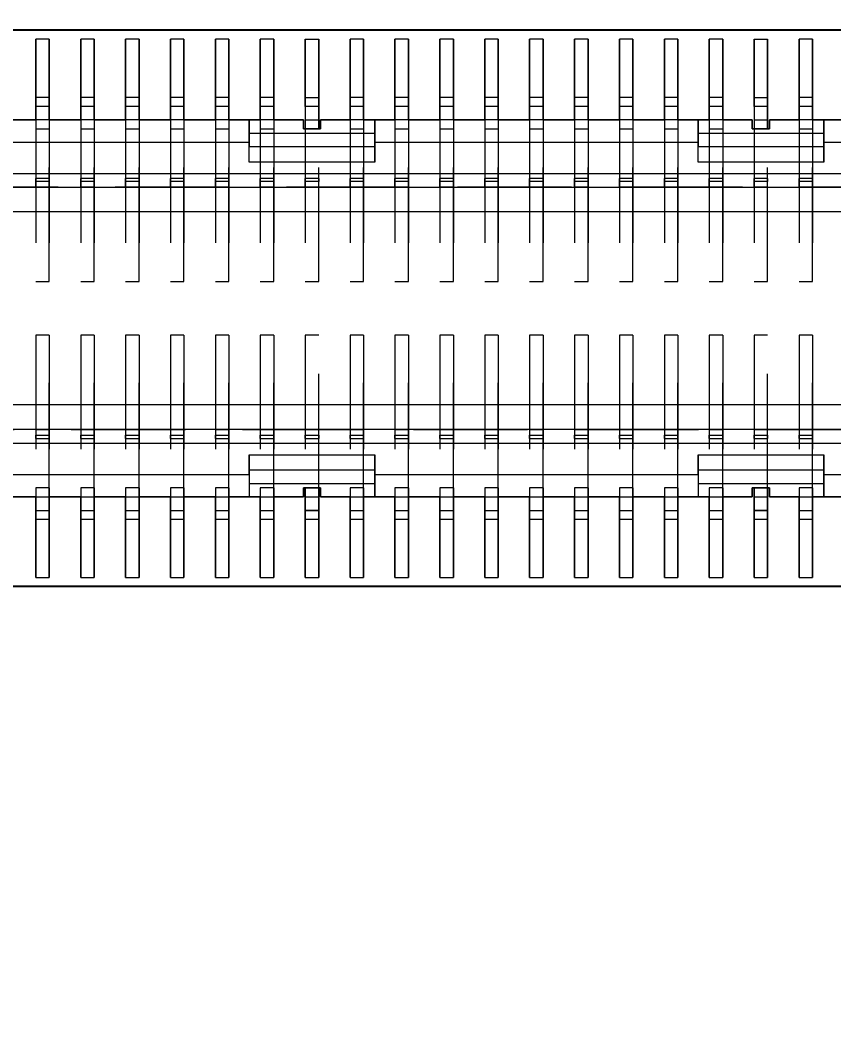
# Model space of a CAD drawing. Header units: millimetres. Extents: x 0 to 403, y 0 to 280.
# Drawn here: x 314.36 to 323.43, y 84.41 to 95.64 of the extents above; entities that cross this region are included whole.
import ezdxf

# ---------------------------------------------------------------- set-up
doc = ezdxf.new("R2010")
doc.units = ezdxf.units.MM
doc.linetypes.add('HIDDEN', pattern=[1.905, 1.27, -0.635])
doc.layers.add('DIM', color=1, linetype='Continuous')
doc.styles.add('SLDTEXTSTYLE0', font='romans__.ttf', dxfattribs={"width": 0.94})
doc.dimstyles.new('SLDDIMSTYLE7', dxfattribs={"dimtxt": 3, "dimasz": 2, "dimexe": 0, "dimexo": 0.0625, "dimgap": 0.75, "dimtad": 1, "dimrnd": 1e-09, "dimzin": 12, "dimdsep": 46, "dimtxsty": 'SLDTEXTSTYLE0', "dimsah": 1, "dimcen": 0.09, "dimadec": 0, "dimazin": 3, "dimtol": 1, "dimtp": 0.15, "dimtm": 0.15, "dimtfac": 1, "dimtofl": 0, "dimtmove": 0, "dimatfit": 3, "dimfxl": 1, "dimfrac": 2, "dimtolj": 1, "dimarcsym": 0})

# ---------------------------------------------------------------- blocks, each defined once
blk = doc.blocks.new('_D_56')
at = {"layer": 'DIM', "transparency": 16777216}
for p, q in [((303.963, 93.529), (303.963, 66.235)), ((365.763, 93.529), (365.763, 66.235)), ((365.763, 67.235), (303.963, 67.235))]:
    blk.add_line(p, q, dxfattribs=at)
for points in [[(303.963, 67.235), (305.963, 66.985), (305.963, 67.485)], [(365.763, 67.235), (363.763, 67.485), (363.763, 66.985)]]:
    blk.add_solid(points, dxfattribs=at)
at = {"layer": 'DIM', "transparency": 16777216, "char_height": 3, "attachment_point": 1, "style": 'SLDTEXTSTYLE0'}
for s, insert in [('61.80', (319.878, 71.256)), (' ±0.15', (332.924, 71.256))]:
    blk.add_mtext(s, dxfattribs=dict(at, insert=insert))
blk = doc.blocks.new('_D_57')
at = {"layer": 'DIM', "transparency": 16777216}
for p, q in [((301.934, 95.529), (301.934, 127.334)), ((362.731, 95.529), (300.934, 95.529)), ((301.934, 95.529), (301.934, 89.329)), ((362.963, 89.329), (300.934, 89.329))]:
    blk.add_line(p, q, dxfattribs=at)
for points in [[(301.934, 95.529), (301.684, 93.529), (302.184, 93.529)], [(301.934, 89.329), (302.184, 91.329), (301.684, 91.329)]]:
    blk.add_solid(points, dxfattribs=at)
at = {"layer": 'DIM', "transparency": 16777216, "char_height": 3, "attachment_point": 1, "rotation": 90, "style": 'SLDTEXTSTYLE0'}
for s, insert in [(' ±0.15', (297.913, 110.409)), ('6.20', (297.913, 100.255))]:
    blk.add_mtext(s, dxfattribs=dict(at, insert=insert))

msp = doc.modelspace()

# ---------------------------------------------------------------- linework, layer by layer
at = {"color": 7, "linetype": 'Continuous', "lineweight": 0}
for p, q in [((314.688, 95.429), (314.538, 95.429)), ((314.538, 94.779), (314.538, 95.429)), ((314.688, 94.779), (314.688, 95.429)), ((315.188, 95.429), (315.038, 95.429)), ((315.038, 94.779), (315.038, 95.429)), ((315.188, 94.779), (315.188, 95.429)), ((315.688, 95.429), (315.538, 95.429)), ((315.538, 94.779), (315.538, 95.429)), ((315.688, 94.779), (315.688, 95.429)), ((316.188, 95.429), (316.038, 95.429)), ((316.038, 94.779), (316.038, 95.429)), ((316.188, 94.779), (316.188, 95.429)), ((316.688, 95.429), (316.538, 95.429)), ((316.538, 94.779), (316.538, 95.429)), ((316.688, 94.779), (316.688, 95.429)), ((317.188, 95.429), (317.038, 95.429)), ((317.038, 94.779), (317.038, 95.429)), ((317.188, 94.779), (317.188, 95.429)), ((317.538, 95.429), (317.688, 95.429)), ((317.538, 94.779), (317.538, 95.429)), ((317.688, 94.779), (317.688, 95.429)), ((318.188, 95.429), (318.038, 95.429)), ((318.038, 94.779), (318.038, 95.429)), ((318.188, 94.779), (318.188, 95.429)), ((318.688, 95.429), (318.538, 95.429)), ((318.538, 94.779), (318.538, 95.429)), ((318.688, 94.779), (318.688, 95.429)), ((319.188, 95.429), (319.038, 95.429)), ((319.038, 94.779), (319.038, 95.429)), ((319.188, 94.779), (319.188, 95.429)), ((319.688, 95.429), (319.538, 95.429)), ((319.538, 94.779), (319.538, 95.429)), ((319.688, 94.779), (319.688, 95.429)), ((320.188, 95.429), (320.038, 95.429)), ((320.038, 94.779), (320.038, 95.429)), ((320.188, 94.779), (320.188, 95.429)), ((320.688, 95.429), (320.538, 95.429)), ((320.538, 94.779), (320.538, 95.429)), ((320.688, 94.779), (320.688, 95.429)), ((321.188, 95.429), (321.038, 95.429)), ((321.038, 94.779), (321.038, 95.429)), ((321.188, 94.779), (321.188, 95.429)), ((321.688, 95.429), (321.538, 95.429)), ((321.538, 94.779), (321.538, 95.429)), ((321.688, 94.779), (321.688, 95.429)), ((322.188, 95.429), (322.038, 95.429)), ((322.038, 94.779), (322.038, 95.429)), ((322.188, 94.779), (322.188, 95.429)), ((322.538, 95.429), (322.688, 95.429)), ((322.538, 94.779), (322.538, 95.429)), ((322.688, 94.779), (322.688, 95.429)), ((323.188, 95.429), (323.038, 95.429)), ((323.038, 94.779), (323.038, 95.429)), ((323.188, 94.779), (323.188, 95.429)), ((314.688, 94.779), (314.538, 94.779)), ((314.538, 94.679), (314.538, 94.779)), ((314.688, 94.679), (314.688, 94.779)), ((315.188, 94.779), (315.038, 94.779)), ((315.038, 94.679), (315.038, 94.779)), ((315.188, 94.679), (315.188, 94.779)), ((315.688, 94.779), (315.538, 94.779)), ((315.538, 94.679), (315.538, 94.779)), ((315.688, 94.679), (315.688, 94.779)), ((316.188, 94.779), (316.038, 94.779)), ((316.038, 94.679), (316.038, 94.779)), ((316.188, 94.679), (316.188, 94.779)), ((316.688, 94.779), (316.538, 94.779)), ((316.538, 94.679), (316.538, 94.779)), ((316.688, 94.679), (316.688, 94.779)), ((317.188, 94.779), (317.038, 94.779)), ((317.038, 94.679), (317.038, 94.779)), ((317.188, 94.679), (317.188, 94.779)), ((317.538, 94.779), (317.688, 94.779)), ((317.538, 94.679), (317.538, 94.779)), ((317.688, 94.679), (317.688, 94.779)), ((318.188, 94.779), (318.038, 94.779)), ((318.038, 94.679), (318.038, 94.779)), ((318.188, 94.679), (318.188, 94.779)), ((318.688, 94.779), (318.538, 94.779)), ((318.538, 94.679), (318.538, 94.779)), ((318.688, 94.679), (318.688, 94.779)), ((319.188, 94.779), (319.038, 94.779)), ((319.038, 94.679), (319.038, 94.779)), ((319.188, 94.679), (319.188, 94.779)), ((319.688, 94.779), (319.538, 94.779)), ((319.538, 94.679), (319.538, 94.779)), ((319.688, 94.679), (319.688, 94.779)), ((320.188, 94.779), (320.038, 94.779)), ((320.038, 94.679), (320.038, 94.779)), ((320.188, 94.679), (320.188, 94.779)), ((320.688, 94.779), (320.538, 94.779)), ((320.538, 94.679), (320.538, 94.779)), ((320.688, 94.679), (320.688, 94.779)), ((321.188, 94.779), (321.038, 94.779)), ((321.038, 94.679), (321.038, 94.779)), ((321.188, 94.679), (321.188, 94.779)), ((321.688, 94.779), (321.538, 94.779)), ((321.538, 94.679), (321.538, 94.779)), ((321.688, 94.679), (321.688, 94.779)), ((322.188, 94.779), (322.038, 94.779)), ((322.038, 94.679), (322.038, 94.779)), ((322.188, 94.679), (322.188, 94.779)), ((322.538, 94.779), (322.688, 94.779)), ((322.538, 94.679), (322.538, 94.779)), ((322.688, 94.679), (322.688, 94.779)), ((323.188, 94.779), (323.038, 94.779)), ((323.038, 94.679), (323.038, 94.779)), ((323.188, 94.679), (323.188, 94.779)), ((314.688, 94.679), (314.538, 94.679)), ((314.538, 94.529), (314.538, 94.679)), ((314.688, 94.529), (314.688, 94.679)), ((315.188, 94.679), (315.038, 94.679)), ((315.038, 94.529), (315.038, 94.679)), ((315.188, 94.529), (315.188, 94.679)), ((315.688, 94.679), (315.538, 94.679)), ((315.538, 94.529), (315.538, 94.679)), ((315.688, 94.529), (315.688, 94.679)), ((316.188, 94.679), (316.038, 94.679)), ((316.038, 94.529), (316.038, 94.679)), ((316.188, 94.529), (316.188, 94.679)), ((316.688, 94.679), (316.538, 94.679)), ((316.538, 94.529), (316.538, 94.679)), ((316.688, 94.529), (316.688, 94.679)), ((317.188, 94.679), (317.038, 94.679)), ((317.038, 94.529), (317.038, 94.679)), ((317.188, 94.529), (317.188, 94.679)), ((317.688, 94.679), (317.538, 94.679)), ((317.538, 94.679), (317.538, 94.429)), ((317.688, 94.429), (317.688, 94.679)), ((318.188, 94.679), (318.038, 94.679)), ((318.038, 94.529), (318.038, 94.679)), ((318.188, 94.529), (318.188, 94.679)), ((318.688, 94.679), (318.538, 94.679)), ((318.538, 94.529), (318.538, 94.679)), ((318.688, 94.529), (318.688, 94.679)), ((319.188, 94.679), (319.038, 94.679)), ((319.038, 94.529), (319.038, 94.679)), ((319.188, 94.529), (319.188, 94.679)), ((319.688, 94.679), (319.538, 94.679)), ((319.538, 94.529), (319.538, 94.679)), ((319.688, 94.529), (319.688, 94.679)), ((320.188, 94.679), (320.038, 94.679)), ((320.038, 94.529), (320.038, 94.679)), ((320.188, 94.529), (320.188, 94.679)), ((320.688, 94.679), (320.538, 94.679)), ((320.538, 94.529), (320.538, 94.679)), ((320.688, 94.529), (320.688, 94.679)), ((321.188, 94.679), (321.038, 94.679)), ((321.038, 94.529), (321.038, 94.679)), ((321.188, 94.529), (321.188, 94.679)), ((321.688, 94.679), (321.538, 94.679)), ((321.538, 94.529), (321.538, 94.679)), ((321.688, 94.529), (321.688, 94.679)), ((322.188, 94.679), (322.038, 94.679)), ((322.038, 94.529), (322.038, 94.679)), ((322.188, 94.529), (322.188, 94.679)), ((322.688, 94.679), (322.538, 94.679)), ((322.538, 94.679), (322.538, 94.429)), ((322.688, 94.429), (322.688, 94.679)), ((323.188, 94.679), (323.038, 94.679)), ((323.038, 94.529), (323.038, 94.679)), ((323.188, 94.529), (323.188, 94.679)), ((316.913, 94.529), (313.313, 94.529)), ((316.913, 94.529), (316.913, 94.379)), ((317.518, 94.529), (316.913, 94.529)), ((317.518, 94.429), (317.518, 94.529)), ((318.313, 94.529), (317.708, 94.529)), ((317.708, 94.529), (317.708, 94.429)), ((318.313, 94.379), (318.313, 94.529)), ((321.913, 94.529), (318.313, 94.529)), ((321.913, 94.529), (321.913, 94.379)), ((322.518, 94.529), (321.913, 94.529)), ((322.518, 94.429), (322.518, 94.529)), ((323.313, 94.529), (322.708, 94.529)), ((322.708, 94.529), (322.708, 94.429)), ((323.313, 94.379), (323.313, 94.529)), ((326.913, 94.529), (323.313, 94.529)), ((317.708, 94.429), (317.518, 94.429)), ((322.708, 94.429), (322.518, 94.429)), ((318.313, 94.379), (316.913, 94.379)), ((316.913, 94.379), (316.913, 94.229)), ((318.313, 94.229), (318.313, 94.379)), ((323.313, 94.379), (321.913, 94.379)), ((321.913, 94.379), (321.913, 94.229)), ((323.313, 94.229), (323.313, 94.379)), ((316.913, 94.279), (313.313, 94.279)), ((318.313, 94.229), (316.913, 94.229)), ((316.913, 94.059), (316.913, 94.229)), ((321.913, 94.279), (318.313, 94.279)), ((318.313, 94.059), (318.313, 94.229)), ((323.313, 94.229), (321.913, 94.229)), ((321.913, 94.059), (321.913, 94.229)), ((326.913, 94.279), (323.313, 94.279)), ((323.313, 94.059), (323.313, 94.229)), ((318.313, 94.059), (316.913, 94.059)), ((323.313, 94.059), (321.913, 94.059)), ((362.413, 93.929), (307.313, 93.929)), ((314.688, 93.877), (314.538, 93.877)), ((314.538, 93.841), (314.538, 93.877)), ((314.688, 93.877), (314.688, 93.841)), ((315.188, 93.877), (315.038, 93.877)), ((315.038, 93.841), (315.038, 93.877)), ((315.188, 93.877), (315.188, 93.841)), ((315.688, 93.877), (315.538, 93.877)), ((315.538, 93.841), (315.538, 93.877)), ((315.688, 93.877), (315.688, 93.841)), ((316.188, 93.877), (316.038, 93.877)), ((316.038, 93.841), (316.038, 93.877)), ((316.188, 93.877), (316.188, 93.841)), ((316.688, 93.877), (316.538, 93.877)), ((316.538, 93.841), (316.538, 93.877)), ((316.688, 93.877), (316.688, 93.841)), ((317.188, 93.877), (317.038, 93.877)), ((317.038, 93.841), (317.038, 93.877)), ((317.188, 93.877), (317.188, 93.841)), ((317.688, 93.877), (317.538, 93.877)), ((317.538, 93.841), (317.538, 93.877)), ((317.688, 93.877), (317.688, 93.841)), ((318.188, 93.877), (318.038, 93.877)), ((318.038, 93.841), (318.038, 93.877)), ((318.188, 93.877), (318.188, 93.841)), ((318.688, 93.877), (318.538, 93.877)), ((318.538, 93.841), (318.538, 93.877)), ((318.688, 93.877), (318.688, 93.841)), ((319.188, 93.877), (319.038, 93.877)), ((319.038, 93.841), (319.038, 93.877)), ((319.188, 93.877), (319.188, 93.841)), ((319.688, 93.877), (319.538, 93.877)), ((319.538, 93.841), (319.538, 93.877)), ((319.688, 93.877), (319.688, 93.841)), ((320.188, 93.877), (320.038, 93.877)), ((320.038, 93.841), (320.038, 93.877)), ((320.188, 93.877), (320.188, 93.841)), ((320.688, 93.877), (320.538, 93.877)), ((320.538, 93.841), (320.538, 93.877)), ((320.688, 93.877), (320.688, 93.841)), ((321.188, 93.877), (321.038, 93.877)), ((321.038, 93.841), (321.038, 93.877)), ((321.188, 93.877), (321.188, 93.841)), ((321.688, 93.877), (321.538, 93.877)), ((321.538, 93.841), (321.538, 93.877)), ((321.688, 93.877), (321.688, 93.841)), ((322.188, 93.877), (322.038, 93.877)), ((322.038, 93.841), (322.038, 93.877)), ((322.188, 93.877), (322.188, 93.841)), ((322.688, 93.877), (322.538, 93.877)), ((322.538, 93.841), (322.538, 93.877)), ((322.688, 93.877), (322.688, 93.841)), ((323.188, 93.877), (323.038, 93.877)), ((323.038, 93.841), (323.038, 93.877)), ((323.188, 93.877), (323.188, 93.841)), ((307.213, 93.779), (362.513, 93.779)), ((314.538, 93.779), (314.538, 93.841)), ((314.688, 93.841), (314.538, 93.841)), ((314.688, 93.779), (314.688, 93.841)), ((315.038, 93.779), (315.038, 93.841)), ((315.188, 93.841), (315.038, 93.841)), ((315.188, 93.779), (315.188, 93.841)), ((315.538, 93.779), (315.538, 93.841)), ((315.688, 93.841), (315.538, 93.841)), ((315.688, 93.779), (315.688, 93.841)), ((316.038, 93.779), (316.038, 93.841)), ((316.188, 93.841), (316.038, 93.841)), ((316.188, 93.779), (316.188, 93.841)), ((316.538, 93.779), (316.538, 93.841)), ((316.688, 93.841), (316.538, 93.841)), ((316.688, 93.779), (316.688, 93.841)), ((317.038, 93.779), (317.038, 93.841)), ((317.188, 93.841), (317.038, 93.841)), ((317.188, 93.779), (317.188, 93.841)), ((317.538, 93.779), (317.538, 93.841)), ((317.688, 93.841), (317.538, 93.841)), ((317.688, 93.779), (317.688, 93.841)), ((318.038, 93.779), (318.038, 93.841)), ((318.188, 93.841), (318.038, 93.841)), ((318.188, 93.779), (318.188, 93.841)), ((318.538, 93.779), (318.538, 93.841)), ((318.688, 93.841), (318.538, 93.841)), ((318.688, 93.779), (318.688, 93.841)), ((319.038, 93.779), (319.038, 93.841)), ((319.188, 93.841), (319.038, 93.841)), ((319.188, 93.779), (319.188, 93.841)), ((319.538, 93.779), (319.538, 93.841)), ((319.688, 93.841), (319.538, 93.841)), ((319.688, 93.779), (319.688, 93.841)), ((320.038, 93.779), (320.038, 93.841)), ((320.188, 93.841), (320.038, 93.841)), ((320.188, 93.779), (320.188, 93.841)), ((320.538, 93.779), (320.538, 93.841)), ((320.688, 93.841), (320.538, 93.841)), ((320.688, 93.779), (320.688, 93.841)), ((321.038, 93.779), (321.038, 93.841)), ((321.188, 93.841), (321.038, 93.841)), ((321.188, 93.779), (321.188, 93.841)), ((321.538, 93.779), (321.538, 93.841)), ((321.688, 93.841), (321.538, 93.841)), ((321.688, 93.779), (321.688, 93.841)), ((322.038, 93.779), (322.038, 93.841)), ((322.188, 93.841), (322.038, 93.841)), ((322.188, 93.779), (322.188, 93.841)), ((322.538, 93.779), (322.538, 93.841)), ((322.688, 93.841), (322.538, 93.841)), ((322.688, 93.779), (322.688, 93.841)), ((323.038, 93.779), (323.038, 93.841)), ((323.188, 93.841), (323.038, 93.841)), ((323.188, 93.779), (323.188, 93.841)), ((362.313, 93.505), (307.413, 93.505)), ((363.213, 91.354), (306.513, 91.354)), ((363.413, 91.079), (306.313, 91.079)), ((314.538, 91.079), (314.538, 91.018)), ((314.688, 91.018), (314.688, 91.079)), ((315.038, 91.079), (315.038, 91.018)), ((315.188, 91.018), (315.188, 91.079)), ((315.538, 91.079), (315.538, 91.018)), ((315.688, 91.018), (315.688, 91.079)), ((316.038, 91.079), (316.038, 91.018)), ((316.188, 91.018), (316.188, 91.079)), ((316.538, 91.079), (316.538, 91.018)), ((316.688, 91.018), (316.688, 91.079)), ((317.038, 91.079), (317.038, 91.018)), ((317.188, 91.018), (317.188, 91.079)), ((317.538, 91.079), (317.538, 91.018)), ((317.688, 91.018), (317.688, 91.079)), ((318.038, 91.079), (318.038, 91.018)), ((318.188, 91.018), (318.188, 91.079)), ((318.538, 91.079), (318.538, 91.018)), ((318.688, 91.018), (318.688, 91.079)), ((319.038, 91.079), (319.038, 91.018)), ((319.188, 91.018), (319.188, 91.079)), ((319.538, 91.079), (319.538, 91.018)), ((319.688, 91.018), (319.688, 91.079)), ((320.038, 91.079), (320.038, 91.018)), ((320.188, 91.018), (320.188, 91.079)), ((320.538, 91.079), (320.538, 91.018)), ((320.688, 91.018), (320.688, 91.079)), ((321.038, 91.079), (321.038, 91.018)), ((321.188, 91.018), (321.188, 91.079)), ((321.538, 91.079), (321.538, 91.018)), ((321.688, 91.018), (321.688, 91.079)), ((322.038, 91.079), (322.038, 91.018)), ((322.188, 91.018), (322.188, 91.079)), ((322.538, 91.079), (322.538, 91.018)), ((322.688, 91.018), (322.688, 91.079)), ((323.038, 91.079), (323.038, 91.018)), ((323.188, 91.018), (323.188, 91.079)), ((314.538, 91.018), (314.688, 91.018)), ((314.538, 90.981), (314.538, 91.018)), ((314.538, 90.981), (314.688, 90.981)), ((314.688, 91.018), (314.688, 90.981)), ((315.038, 91.018), (315.188, 91.018)), ((315.038, 90.981), (315.038, 91.018)), ((315.038, 90.981), (315.188, 90.981)), ((315.188, 91.018), (315.188, 90.981)), ((315.538, 91.018), (315.688, 91.018)), ((315.538, 90.981), (315.538, 91.018)), ((315.538, 90.981), (315.688, 90.981)), ((315.688, 91.018), (315.688, 90.981)), ((316.038, 91.018), (316.188, 91.018)), ((316.038, 90.981), (316.038, 91.018)), ((316.038, 90.981), (316.188, 90.981)), ((316.188, 91.018), (316.188, 90.981)), ((316.538, 91.018), (316.688, 91.018)), ((316.538, 90.981), (316.538, 91.018)), ((316.538, 90.981), (316.688, 90.981)), ((316.688, 91.018), (316.688, 90.981)), ((317.038, 91.018), (317.188, 91.018)), ((317.038, 90.981), (317.038, 91.018)), ((317.038, 90.981), (317.188, 90.981)), ((317.188, 91.018), (317.188, 90.981)), ((317.538, 91.018), (317.688, 91.018)), ((317.538, 90.981), (317.538, 91.018)), ((317.538, 90.981), (317.688, 90.981)), ((317.688, 91.018), (317.688, 90.981)), ((318.038, 91.018), (318.188, 91.018)), ((318.038, 90.981), (318.038, 91.018)), ((318.038, 90.981), (318.188, 90.981)), ((318.188, 91.018), (318.188, 90.981)), ((318.538, 91.018), (318.688, 91.018)), ((318.538, 90.981), (318.538, 91.018)), ((318.538, 90.981), (318.688, 90.981)), ((318.688, 91.018), (318.688, 90.981)), ((319.038, 91.018), (319.188, 91.018)), ((319.038, 90.981), (319.038, 91.018)), ((319.038, 90.981), (319.188, 90.981)), ((319.188, 91.018), (319.188, 90.981)), ((319.538, 91.018), (319.688, 91.018)), ((319.538, 90.981), (319.538, 91.018)), ((319.538, 90.981), (319.688, 90.981)), ((319.688, 91.018), (319.688, 90.981)), ((320.038, 91.018), (320.188, 91.018)), ((320.038, 90.981), (320.038, 91.018)), ((320.038, 90.981), (320.188, 90.981)), ((320.188, 91.018), (320.188, 90.981)), ((320.538, 91.018), (320.688, 91.018)), ((320.538, 90.981), (320.538, 91.018)), ((320.538, 90.981), (320.688, 90.981)), ((320.688, 91.018), (320.688, 90.981)), ((321.038, 91.018), (321.188, 91.018)), ((321.038, 90.981), (321.038, 91.018)), ((321.038, 90.981), (321.188, 90.981)), ((321.188, 91.018), (321.188, 90.981)), ((321.538, 91.018), (321.688, 91.018)), ((321.538, 90.981), (321.538, 91.018)), ((321.538, 90.981), (321.688, 90.981)), ((321.688, 91.018), (321.688, 90.981)), ((322.038, 91.018), (322.188, 91.018)), ((322.038, 90.981), (322.038, 91.018)), ((322.038, 90.981), (322.188, 90.981)), ((322.188, 91.018), (322.188, 90.981)), ((322.538, 91.018), (322.688, 91.018)), ((322.538, 90.981), (322.538, 91.018)), ((322.538, 90.981), (322.688, 90.981)), ((322.688, 91.018), (322.688, 90.981)), ((323.038, 91.018), (323.188, 91.018)), ((323.038, 90.981), (323.038, 91.018)), ((323.038, 90.981), (323.188, 90.981)), ((323.188, 91.018), (323.188, 90.981)), ((307.313, 90.929), (362.413, 90.929)), ((316.913, 90.799), (318.313, 90.799)), ((316.913, 90.799), (316.913, 90.629)), ((318.313, 90.629), (318.313, 90.799)), ((321.913, 90.799), (323.313, 90.799)), ((321.913, 90.799), (321.913, 90.629)), ((323.313, 90.629), (323.313, 90.799)), ((316.913, 90.629), (318.313, 90.629)), ((316.913, 90.629), (316.913, 90.479)), ((318.313, 90.479), (318.313, 90.629)), ((321.913, 90.629), (323.313, 90.629)), ((321.913, 90.629), (321.913, 90.479)), ((323.313, 90.479), (323.313, 90.629)), ((313.313, 90.579), (316.913, 90.579)), ((318.313, 90.579), (321.913, 90.579)), ((323.313, 90.579), (326.913, 90.579)), ((316.913, 90.479), (318.313, 90.479)), ((316.913, 90.479), (316.913, 90.329)), ((317.518, 90.429), (317.708, 90.429)), ((317.518, 90.329), (317.518, 90.429)), ((317.538, 90.179), (317.538, 90.429)), ((317.688, 90.179), (317.688, 90.429)), ((317.708, 90.429), (317.708, 90.329)), ((318.313, 90.329), (318.313, 90.479)), ((321.913, 90.479), (323.313, 90.479)), ((321.913, 90.479), (321.913, 90.329)), ((322.518, 90.429), (322.708, 90.429)), ((322.518, 90.329), (322.518, 90.429)), ((322.538, 90.179), (322.538, 90.429)), ((322.688, 90.179), (322.688, 90.429)), ((322.708, 90.429), (322.708, 90.329)), ((323.313, 90.329), (323.313, 90.479)), ((313.313, 90.329), (316.913, 90.329)), ((314.538, 90.179), (314.538, 90.329)), ((314.688, 90.179), (314.688, 90.329)), ((315.038, 90.179), (315.038, 90.329)), ((315.188, 90.179), (315.188, 90.329)), ((315.538, 90.179), (315.538, 90.329)), ((315.688, 90.179), (315.688, 90.329)), ((316.038, 90.179), (316.038, 90.329)), ((316.188, 90.179), (316.188, 90.329)), ((316.538, 90.179), (316.538, 90.329)), ((316.688, 90.179), (316.688, 90.329)), ((316.913, 90.329), (317.518, 90.329)), ((317.038, 90.179), (317.038, 90.329)), ((317.188, 90.179), (317.188, 90.329)), ((317.708, 90.329), (318.313, 90.329)), ((318.038, 90.179), (318.038, 90.329)), ((318.188, 90.179), (318.188, 90.329)), ((318.313, 90.329), (321.913, 90.329)), ((318.538, 90.179), (318.538, 90.329)), ((318.688, 90.179), (318.688, 90.329)), ((319.038, 90.179), (319.038, 90.329)), ((319.188, 90.179), (319.188, 90.329)), ((319.538, 90.179), (319.538, 90.329)), ((319.688, 90.179), (319.688, 90.329)), ((320.038, 90.179), (320.038, 90.329)), ((320.188, 90.179), (320.188, 90.329)), ((320.538, 90.179), (320.538, 90.329)), ((320.688, 90.179), (320.688, 90.329)), ((321.038, 90.179), (321.038, 90.329)), ((321.188, 90.179), (321.188, 90.329)), ((321.538, 90.179), (321.538, 90.329)), ((321.688, 90.179), (321.688, 90.329)), ((321.913, 90.329), (322.518, 90.329)), ((322.038, 90.179), (322.038, 90.329)), ((322.188, 90.179), (322.188, 90.329)), ((322.708, 90.329), (323.313, 90.329)), ((323.038, 90.179), (323.038, 90.329)), ((323.188, 90.179), (323.188, 90.329)), ((323.313, 90.329), (326.913, 90.329)), ((314.538, 90.179), (314.688, 90.179)), ((314.538, 90.079), (314.538, 90.179)), ((314.688, 90.079), (314.688, 90.179)), ((315.038, 90.179), (315.188, 90.179)), ((315.038, 90.079), (315.038, 90.179)), ((315.188, 90.079), (315.188, 90.179)), ((315.538, 90.179), (315.688, 90.179)), ((315.538, 90.079), (315.538, 90.179)), ((315.688, 90.079), (315.688, 90.179)), ((316.038, 90.179), (316.188, 90.179)), ((316.038, 90.079), (316.038, 90.179)), ((316.188, 90.079), (316.188, 90.179)), ((316.538, 90.179), (316.688, 90.179)), ((316.538, 90.079), (316.538, 90.179)), ((316.688, 90.079), (316.688, 90.179)), ((317.038, 90.179), (317.188, 90.179)), ((317.038, 90.079), (317.038, 90.179)), ((317.188, 90.079), (317.188, 90.179)), ((317.538, 90.179), (317.688, 90.179)), ((317.538, 90.079), (317.538, 90.179)), ((317.688, 90.079), (317.688, 90.179)), ((318.038, 90.179), (318.188, 90.179)), ((318.038, 90.079), (318.038, 90.179)), ((318.188, 90.079), (318.188, 90.179)), ((318.538, 90.179), (318.688, 90.179)), ((318.538, 90.079), (318.538, 90.179)), ((318.688, 90.079), (318.688, 90.179)), ((319.038, 90.179), (319.188, 90.179)), ((319.038, 90.079), (319.038, 90.179)), ((319.188, 90.079), (319.188, 90.179)), ((319.538, 90.179), (319.688, 90.179)), ((319.538, 90.079), (319.538, 90.179)), ((319.688, 90.079), (319.688, 90.179)), ((320.038, 90.179), (320.188, 90.179)), ((320.038, 90.079), (320.038, 90.179)), ((320.188, 90.079), (320.188, 90.179)), ((320.538, 90.179), (320.688, 90.179)), ((320.538, 90.079), (320.538, 90.179)), ((320.688, 90.079), (320.688, 90.179)), ((321.038, 90.179), (321.188, 90.179)), ((321.038, 90.079), (321.038, 90.179)), ((321.188, 90.079), (321.188, 90.179)), ((321.538, 90.179), (321.688, 90.179)), ((321.538, 90.079), (321.538, 90.179)), ((321.688, 90.079), (321.688, 90.179)), ((322.038, 90.179), (322.188, 90.179)), ((322.038, 90.079), (322.038, 90.179)), ((322.188, 90.079), (322.188, 90.179)), ((322.538, 90.179), (322.688, 90.179)), ((322.538, 90.079), (322.538, 90.179)), ((322.688, 90.079), (322.688, 90.179)), ((323.038, 90.179), (323.188, 90.179)), ((323.038, 90.079), (323.038, 90.179)), ((323.188, 90.079), (323.188, 90.179)), ((314.538, 90.079), (314.688, 90.079)), ((314.538, 89.429), (314.538, 90.079)), ((314.688, 89.429), (314.688, 90.079)), ((315.038, 90.079), (315.188, 90.079)), ((315.038, 89.429), (315.038, 90.079)), ((315.188, 89.429), (315.188, 90.079)), ((315.538, 90.079), (315.688, 90.079)), ((315.538, 89.429), (315.538, 90.079)), ((315.688, 89.429), (315.688, 90.079)), ((316.038, 90.079), (316.188, 90.079)), ((316.038, 89.429), (316.038, 90.079)), ((316.188, 89.429), (316.188, 90.079)), ((316.538, 90.079), (316.688, 90.079)), ((316.538, 89.429), (316.538, 90.079)), ((316.688, 89.429), (316.688, 90.079)), ((317.038, 90.079), (317.188, 90.079)), ((317.038, 89.429), (317.038, 90.079)), ((317.188, 89.429), (317.188, 90.079)), ((317.538, 90.079), (317.688, 90.079)), ((317.538, 89.429), (317.538, 90.079)), ((317.688, 89.429), (317.688, 90.079)), ((318.038, 90.079), (318.188, 90.079)), ((318.038, 89.429), (318.038, 90.079)), ((318.188, 89.429), (318.188, 90.079)), ((318.538, 90.079), (318.688, 90.079)), ((318.538, 89.429), (318.538, 90.079)), ((318.688, 89.429), (318.688, 90.079)), ((319.038, 90.079), (319.188, 90.079)), ((319.038, 89.429), (319.038, 90.079)), ((319.188, 89.429), (319.188, 90.079)), ((319.538, 90.079), (319.688, 90.079)), ((319.538, 89.429), (319.538, 90.079)), ((319.688, 89.429), (319.688, 90.079)), ((320.038, 90.079), (320.188, 90.079)), ((320.038, 89.429), (320.038, 90.079)), ((320.188, 89.429), (320.188, 90.079)), ((320.538, 90.079), (320.688, 90.079)), ((320.538, 89.429), (320.538, 90.079)), ((320.688, 89.429), (320.688, 90.079)), ((321.038, 90.079), (321.188, 90.079)), ((321.038, 89.429), (321.038, 90.079)), ((321.188, 89.429), (321.188, 90.079)), ((321.538, 90.079), (321.688, 90.079)), ((321.538, 89.429), (321.538, 90.079)), ((321.688, 89.429), (321.688, 90.079)), ((322.038, 90.079), (322.188, 90.079)), ((322.038, 89.429), (322.038, 90.079)), ((322.188, 89.429), (322.188, 90.079)), ((322.538, 90.079), (322.688, 90.079)), ((322.538, 89.429), (322.538, 90.079)), ((322.688, 89.429), (322.688, 90.079)), ((323.038, 90.079), (323.188, 90.079)), ((323.038, 89.429), (323.038, 90.079)), ((323.188, 89.429), (323.188, 90.079)), ((314.538, 89.429), (314.688, 89.429)), ((315.038, 89.429), (315.188, 89.429)), ((315.538, 89.429), (315.688, 89.429)), ((316.038, 89.429), (316.188, 89.429)), ((316.538, 89.429), (316.688, 89.429)), ((317.038, 89.429), (317.188, 89.429)), ((317.538, 89.429), (317.688, 89.429)), ((318.038, 89.429), (318.188, 89.429)), ((318.538, 89.429), (318.688, 89.429)), ((319.038, 89.429), (319.188, 89.429)), ((319.538, 89.429), (319.688, 89.429)), ((320.038, 89.429), (320.188, 89.429)), ((320.538, 89.429), (320.688, 89.429)), ((321.038, 89.429), (321.188, 89.429)), ((321.538, 89.429), (321.688, 89.429)), ((322.038, 89.429), (322.188, 89.429)), ((322.538, 89.429), (322.688, 89.429)), ((323.038, 89.429), (323.188, 89.429))]:
    msp.add_line(p, q, dxfattribs=at)
at = {"color": 7, "linetype": 'HIDDEN', "lineweight": 0}
for p, q in [((314.688, 95.429), (314.538, 95.429)), ((314.538, 95.429), (314.538, 94.529)), ((314.688, 95.429), (314.688, 94.529)), ((315.188, 95.429), (315.038, 95.429)), ((315.038, 95.429), (315.038, 94.529)), ((315.188, 95.429), (315.188, 94.529)), ((315.688, 95.429), (315.538, 95.429)), ((315.538, 95.429), (315.538, 94.529)), ((315.688, 95.429), (315.688, 94.529)), ((316.188, 95.429), (316.038, 95.429)), ((316.038, 95.429), (316.038, 94.529)), ((316.188, 95.429), (316.188, 94.529)), ((316.688, 95.429), (316.538, 95.429)), ((316.538, 95.429), (316.538, 94.529)), ((316.688, 95.429), (316.688, 94.529)), ((317.188, 95.429), (317.038, 95.429)), ((317.038, 95.429), (317.038, 94.529)), ((317.188, 95.429), (317.188, 94.529)), ((317.538, 95.429), (317.688, 95.429)), ((317.538, 95.429), (317.538, 94.529)), ((317.688, 95.429), (317.688, 94.529)), ((318.188, 95.429), (318.038, 95.429)), ((318.038, 95.429), (318.038, 94.529)), ((318.188, 95.429), (318.188, 94.529)), ((318.688, 95.429), (318.538, 95.429)), ((318.538, 95.429), (318.538, 94.529)), ((318.688, 95.429), (318.688, 94.529)), ((319.188, 95.429), (319.038, 95.429)), ((319.038, 95.429), (319.038, 94.529)), ((319.188, 95.429), (319.188, 94.529)), ((319.688, 95.429), (319.538, 95.429)), ((319.538, 95.429), (319.538, 94.529)), ((319.688, 95.429), (319.688, 94.529)), ((320.188, 95.429), (320.038, 95.429)), ((320.038, 95.429), (320.038, 94.529)), ((320.188, 95.429), (320.188, 94.529)), ((320.688, 95.429), (320.538, 95.429)), ((320.538, 95.429), (320.538, 94.529)), ((320.688, 95.429), (320.688, 94.529)), ((321.188, 95.429), (321.038, 95.429)), ((321.038, 95.429), (321.038, 94.529)), ((321.188, 95.429), (321.188, 94.529)), ((321.688, 95.429), (321.538, 95.429)), ((321.538, 95.429), (321.538, 94.529)), ((321.688, 95.429), (321.688, 94.529)), ((322.188, 95.429), (322.038, 95.429)), ((322.038, 95.429), (322.038, 94.529)), ((322.188, 95.429), (322.188, 94.529)), ((322.538, 95.429), (322.688, 95.429)), ((322.538, 95.429), (322.538, 94.529)), ((322.688, 95.429), (322.688, 94.529)), ((323.188, 95.429), (323.038, 95.429)), ((323.038, 95.429), (323.038, 94.529)), ((323.188, 95.429), (323.188, 94.529)), ((317.688, 94.679), (317.538, 94.679)), ((322.688, 94.679), (322.538, 94.679)), ((314.188, 94.529), (314.538, 94.529)), ((314.688, 94.529), (314.538, 94.529)), ((314.538, 94.529), (314.538, 92.729)), ((314.538, 94.529), (314.538, 94.429)), ((314.688, 92.729), (314.688, 94.529)), ((314.688, 94.529), (315.038, 94.529)), ((314.688, 94.529), (314.688, 94.429)), ((315.188, 94.529), (315.038, 94.529)), ((315.038, 94.529), (315.038, 92.729)), ((315.038, 94.529), (315.038, 94.429)), ((315.188, 92.729), (315.188, 94.529)), ((315.188, 94.529), (315.538, 94.529)), ((315.188, 94.529), (315.188, 94.429)), ((315.688, 94.529), (315.538, 94.529)), ((315.538, 94.529), (315.538, 92.729)), ((315.538, 94.529), (315.538, 94.429)), ((315.688, 92.729), (315.688, 94.529)), ((315.688, 94.529), (316.038, 94.529)), ((315.688, 94.529), (315.688, 94.429)), ((316.188, 94.529), (316.038, 94.529)), ((316.038, 94.529), (316.038, 92.729)), ((316.038, 94.529), (316.038, 94.429)), ((316.188, 92.729), (316.188, 94.529)), ((316.188, 94.529), (316.538, 94.529)), ((316.188, 94.529), (316.188, 94.429)), ((316.688, 94.529), (316.538, 94.529)), ((316.538, 94.529), (316.538, 92.729)), ((316.538, 94.529), (316.538, 94.429)), ((316.688, 92.729), (316.688, 94.529)), ((316.688, 94.529), (317.038, 94.529)), ((316.688, 94.529), (316.688, 94.429)), ((316.913, 94.279), (316.913, 94.529)), ((317.188, 94.529), (317.038, 94.529)), ((317.038, 94.529), (317.038, 92.729)), ((317.038, 94.529), (317.038, 94.429)), ((317.188, 92.729), (317.188, 94.529)), ((317.188, 94.529), (317.518, 94.529)), ((317.188, 94.529), (317.188, 94.429)), ((317.518, 94.529), (317.518, 94.429)), ((317.538, 94.529), (317.538, 94.429)), ((317.538, 94.529), (317.688, 94.529)), ((317.688, 94.529), (317.688, 94.429)), ((317.708, 94.429), (317.708, 94.529)), ((317.708, 94.529), (318.038, 94.529)), ((318.188, 94.529), (318.038, 94.529)), ((318.038, 94.529), (318.038, 92.729)), ((318.038, 94.529), (318.038, 94.429)), ((318.188, 92.729), (318.188, 94.529)), ((318.188, 94.529), (318.538, 94.529)), ((318.188, 94.529), (318.188, 94.429)), ((318.313, 94.529), (318.313, 94.279)), ((318.688, 94.529), (318.538, 94.529)), ((318.538, 94.529), (318.538, 92.729)), ((318.538, 94.529), (318.538, 94.429)), ((318.688, 92.729), (318.688, 94.529)), ((318.688, 94.529), (319.038, 94.529)), ((318.688, 94.529), (318.688, 94.429)), ((319.188, 94.529), (319.038, 94.529)), ((319.038, 94.529), (319.038, 92.729)), ((319.038, 94.529), (319.038, 94.429)), ((319.188, 92.729), (319.188, 94.529)), ((319.188, 94.529), (319.538, 94.529)), ((319.188, 94.529), (319.188, 94.429)), ((319.688, 94.529), (319.538, 94.529)), ((319.538, 94.529), (319.538, 92.729)), ((319.538, 94.529), (319.538, 94.429)), ((319.688, 92.729), (319.688, 94.529)), ((319.688, 94.529), (320.038, 94.529)), ((319.688, 94.529), (319.688, 94.429)), ((320.188, 94.529), (320.038, 94.529)), ((320.038, 94.529), (320.038, 92.729)), ((320.038, 94.529), (320.038, 94.429)), ((320.188, 92.729), (320.188, 94.529)), ((320.188, 94.529), (320.538, 94.529)), ((320.188, 94.529), (320.188, 94.429)), ((320.688, 94.529), (320.538, 94.529)), ((320.538, 94.529), (320.538, 92.729)), ((320.538, 94.529), (320.538, 94.429)), ((320.688, 92.729), (320.688, 94.529)), ((320.688, 94.529), (321.038, 94.529)), ((320.688, 94.529), (320.688, 94.429)), ((321.188, 94.529), (321.038, 94.529)), ((321.038, 94.529), (321.038, 92.729)), ((321.038, 94.529), (321.038, 94.429)), ((321.188, 92.729), (321.188, 94.529)), ((321.188, 94.529), (321.538, 94.529)), ((321.188, 94.529), (321.188, 94.429)), ((321.688, 94.529), (321.538, 94.529)), ((321.538, 94.529), (321.538, 92.729)), ((321.538, 94.529), (321.538, 94.429)), ((321.688, 92.729), (321.688, 94.529)), ((321.688, 94.529), (322.038, 94.529)), ((321.688, 94.529), (321.688, 94.429)), ((321.913, 94.279), (321.913, 94.529)), ((322.188, 94.529), (322.038, 94.529)), ((322.038, 94.529), (322.038, 92.729)), ((322.038, 94.529), (322.038, 94.429)), ((322.188, 92.729), (322.188, 94.529)), ((322.188, 94.529), (322.518, 94.529)), ((322.188, 94.529), (322.188, 94.429)), ((322.518, 94.529), (322.518, 94.429)), ((322.538, 94.529), (322.538, 94.429)), ((322.538, 94.529), (322.688, 94.529)), ((322.688, 94.529), (322.688, 94.429)), ((322.708, 94.429), (322.708, 94.529)), ((322.708, 94.529), (323.038, 94.529)), ((323.188, 94.529), (323.038, 94.529)), ((323.038, 94.529), (323.038, 92.729)), ((323.038, 94.529), (323.038, 94.429)), ((323.188, 92.729), (323.188, 94.529)), ((323.188, 94.529), (323.538, 94.529)), ((323.188, 94.529), (323.188, 94.429)), ((323.313, 94.529), (323.313, 94.279)), ((314.538, 94.429), (314.538, 92.729)), ((314.538, 94.429), (314.688, 94.429)), ((314.688, 94.429), (314.688, 92.729)), ((315.038, 94.429), (315.038, 92.729)), ((315.038, 94.429), (315.188, 94.429)), ((315.188, 94.429), (315.188, 92.729)), ((315.538, 94.429), (315.538, 92.729)), ((315.538, 94.429), (315.688, 94.429)), ((315.688, 94.429), (315.688, 92.729)), ((316.038, 94.429), (316.038, 92.729)), ((316.038, 94.429), (316.188, 94.429)), ((316.188, 94.429), (316.188, 92.729)), ((316.538, 94.429), (316.538, 92.729)), ((316.538, 94.429), (316.688, 94.429)), ((316.688, 94.429), (316.688, 92.729)), ((317.038, 94.429), (317.038, 92.729)), ((317.038, 94.429), (317.188, 94.429)), ((317.188, 94.429), (317.188, 92.729)), ((317.518, 94.429), (317.538, 94.429)), ((317.538, 94.429), (317.688, 94.429)), ((317.538, 94.429), (317.538, 92.729)), ((317.688, 92.729), (317.688, 94.429)), ((317.688, 94.429), (317.708, 94.429)), ((318.038, 94.429), (318.038, 92.729)), ((318.038, 94.429), (318.188, 94.429)), ((318.188, 94.429), (318.188, 92.729)), ((318.538, 94.429), (318.538, 92.729)), ((318.538, 94.429), (318.688, 94.429)), ((318.688, 94.429), (318.688, 92.729)), ((319.038, 94.429), (319.038, 92.729)), ((319.038, 94.429), (319.188, 94.429)), ((319.188, 94.429), (319.188, 92.729)), ((319.538, 94.429), (319.538, 92.729)), ((319.538, 94.429), (319.688, 94.429)), ((319.688, 94.429), (319.688, 92.729)), ((320.038, 94.429), (320.038, 92.729)), ((320.038, 94.429), (320.188, 94.429)), ((320.188, 94.429), (320.188, 92.729)), ((320.538, 94.429), (320.538, 92.729)), ((320.538, 94.429), (320.688, 94.429)), ((320.688, 94.429), (320.688, 92.729)), ((321.038, 94.429), (321.038, 92.729)), ((321.038, 94.429), (321.188, 94.429)), ((321.188, 94.429), (321.188, 92.729)), ((321.538, 94.429), (321.538, 92.729)), ((321.538, 94.429), (321.688, 94.429)), ((321.688, 94.429), (321.688, 92.729)), ((322.038, 94.429), (322.038, 92.729)), ((322.038, 94.429), (322.188, 94.429)), ((322.188, 94.429), (322.188, 92.729)), ((322.518, 94.429), (322.538, 94.429)), ((322.538, 94.429), (322.688, 94.429)), ((322.538, 94.429), (322.538, 92.729)), ((322.688, 92.729), (322.688, 94.429)), ((322.688, 94.429), (322.708, 94.429)), ((323.038, 94.429), (323.038, 92.729)), ((323.038, 94.429), (323.188, 94.429)), ((323.188, 94.429), (323.188, 92.729)), ((316.913, 94.059), (316.913, 94.279)), ((318.313, 94.229), (316.913, 94.229)), ((318.313, 94.279), (318.313, 94.059)), ((321.913, 94.059), (321.913, 94.279)), ((323.313, 94.229), (321.913, 94.229)), ((323.313, 94.279), (323.313, 94.059)), ((314.538, 93.877), (314.538, 93.779)), ((314.688, 93.779), (314.688, 93.877)), ((315.038, 93.877), (315.038, 93.779)), ((315.188, 93.779), (315.188, 93.877)), ((315.538, 93.877), (315.538, 93.779)), ((315.688, 93.779), (315.688, 93.877)), ((316.038, 93.877), (316.038, 93.779)), ((316.188, 93.779), (316.188, 93.877)), ((316.538, 93.877), (316.538, 93.779)), ((316.688, 93.779), (316.688, 93.877)), ((317.038, 93.877), (317.038, 93.779)), ((317.188, 93.779), (317.188, 93.877)), ((317.538, 93.877), (317.538, 93.779)), ((317.688, 93.779), (317.688, 93.877)), ((318.038, 93.877), (318.038, 93.779)), ((318.188, 93.779), (318.188, 93.877)), ((318.538, 93.877), (318.538, 93.779)), ((318.688, 93.779), (318.688, 93.877)), ((319.038, 93.877), (319.038, 93.779)), ((319.188, 93.779), (319.188, 93.877)), ((319.538, 93.877), (319.538, 93.779)), ((319.688, 93.779), (319.688, 93.877)), ((320.038, 93.877), (320.038, 93.779)), ((320.188, 93.779), (320.188, 93.877)), ((320.538, 93.877), (320.538, 93.779)), ((320.688, 93.779), (320.688, 93.877)), ((321.038, 93.877), (321.038, 93.779)), ((321.188, 93.779), (321.188, 93.877)), ((321.538, 93.877), (321.538, 93.779)), ((321.688, 93.779), (321.688, 93.877)), ((322.038, 93.877), (322.038, 93.779)), ((322.188, 93.779), (322.188, 93.877)), ((322.538, 93.877), (322.538, 93.779)), ((322.688, 93.779), (322.688, 93.877)), ((323.038, 93.877), (323.038, 93.779)), ((323.188, 93.779), (323.188, 93.877)), ((362.413, 93.779), (307.313, 93.779)), ((314.688, 93.779), (314.538, 93.779)), ((315.188, 93.779), (315.038, 93.779)), ((315.688, 93.779), (315.538, 93.779)), ((316.188, 93.779), (316.038, 93.779)), ((316.688, 93.779), (316.538, 93.779)), ((317.188, 93.779), (317.038, 93.779)), ((317.688, 93.779), (317.538, 93.779)), ((318.188, 93.779), (318.038, 93.779)), ((318.688, 93.779), (318.538, 93.779)), ((319.188, 93.779), (319.038, 93.779)), ((319.688, 93.779), (319.538, 93.779)), ((320.188, 93.779), (320.038, 93.779)), ((320.688, 93.779), (320.538, 93.779)), ((321.188, 93.779), (321.038, 93.779)), ((321.688, 93.779), (321.538, 93.779)), ((322.188, 93.779), (322.038, 93.779)), ((322.688, 93.779), (322.538, 93.779)), ((323.188, 93.779), (323.038, 93.779)), ((314.538, 92.729), (314.688, 92.729)), ((315.038, 92.729), (315.188, 92.729)), ((315.538, 92.729), (315.688, 92.729)), ((316.038, 92.729), (316.188, 92.729)), ((316.538, 92.729), (316.688, 92.729)), ((317.038, 92.729), (317.188, 92.729)), ((317.538, 92.729), (317.688, 92.729)), ((318.038, 92.729), (318.188, 92.729)), ((318.538, 92.729), (318.688, 92.729)), ((319.038, 92.729), (319.188, 92.729)), ((319.538, 92.729), (319.688, 92.729)), ((320.038, 92.729), (320.188, 92.729)), ((320.538, 92.729), (320.688, 92.729)), ((321.038, 92.729), (321.188, 92.729)), ((321.538, 92.729), (321.688, 92.729)), ((322.038, 92.729), (322.188, 92.729)), ((322.538, 92.729), (322.688, 92.729)), ((323.038, 92.729), (323.188, 92.729)), ((314.688, 92.129), (314.538, 92.129)), ((314.538, 92.129), (314.538, 90.329)), ((314.538, 92.129), (314.538, 90.429)), ((314.688, 90.329), (314.688, 92.129)), ((314.688, 92.129), (314.688, 90.429)), ((315.188, 92.129), (315.038, 92.129)), ((315.038, 92.129), (315.038, 90.329)), ((315.038, 92.129), (315.038, 90.429)), ((315.188, 90.329), (315.188, 92.129)), ((315.188, 92.129), (315.188, 90.429)), ((315.688, 92.129), (315.538, 92.129)), ((315.538, 92.129), (315.538, 90.329)), ((315.538, 92.129), (315.538, 90.429)), ((315.688, 90.329), (315.688, 92.129)), ((315.688, 92.129), (315.688, 90.429)), ((316.188, 92.129), (316.038, 92.129)), ((316.038, 92.129), (316.038, 90.329)), ((316.038, 92.129), (316.038, 90.429)), ((316.188, 90.329), (316.188, 92.129)), ((316.188, 92.129), (316.188, 90.429)), ((316.688, 92.129), (316.538, 92.129)), ((316.538, 92.129), (316.538, 90.329)), ((316.538, 92.129), (316.538, 90.429)), ((316.688, 90.329), (316.688, 92.129)), ((316.688, 92.129), (316.688, 90.429)), ((317.188, 92.129), (317.038, 92.129)), ((317.038, 92.129), (317.038, 90.329)), ((317.038, 92.129), (317.038, 90.429)), ((317.188, 90.329), (317.188, 92.129)), ((317.188, 92.129), (317.188, 90.429)), ((317.538, 92.129), (317.538, 90.429)), ((317.688, 92.129), (317.538, 92.129)), ((317.688, 90.429), (317.688, 92.129)), ((318.188, 92.129), (318.038, 92.129)), ((318.038, 92.129), (318.038, 90.329)), ((318.038, 92.129), (318.038, 90.429)), ((318.188, 90.329), (318.188, 92.129)), ((318.188, 92.129), (318.188, 90.429)), ((318.688, 92.129), (318.538, 92.129)), ((318.538, 92.129), (318.538, 90.329)), ((318.538, 92.129), (318.538, 90.429)), ((318.688, 90.329), (318.688, 92.129)), ((318.688, 92.129), (318.688, 90.429)), ((319.188, 92.129), (319.038, 92.129)), ((319.038, 92.129), (319.038, 90.329)), ((319.038, 92.129), (319.038, 90.429)), ((319.188, 90.329), (319.188, 92.129)), ((319.188, 92.129), (319.188, 90.429)), ((319.688, 92.129), (319.538, 92.129)), ((319.538, 92.129), (319.538, 90.329)), ((319.538, 92.129), (319.538, 90.429)), ((319.688, 90.329), (319.688, 92.129)), ((319.688, 92.129), (319.688, 90.429)), ((320.188, 92.129), (320.038, 92.129)), ((320.038, 92.129), (320.038, 90.329)), ((320.038, 92.129), (320.038, 90.429)), ((320.188, 90.329), (320.188, 92.129)), ((320.188, 92.129), (320.188, 90.429)), ((320.688, 92.129), (320.538, 92.129)), ((320.538, 92.129), (320.538, 90.329)), ((320.538, 92.129), (320.538, 90.429)), ((320.688, 90.329), (320.688, 92.129)), ((320.688, 92.129), (320.688, 90.429)), ((321.188, 92.129), (321.038, 92.129)), ((321.038, 92.129), (321.038, 90.329)), ((321.038, 92.129), (321.038, 90.429)), ((321.188, 90.329), (321.188, 92.129)), ((321.188, 92.129), (321.188, 90.429)), ((321.688, 92.129), (321.538, 92.129)), ((321.538, 92.129), (321.538, 90.329)), ((321.538, 92.129), (321.538, 90.429)), ((321.688, 90.329), (321.688, 92.129)), ((321.688, 92.129), (321.688, 90.429)), ((322.188, 92.129), (322.038, 92.129)), ((322.038, 92.129), (322.038, 90.329)), ((322.038, 92.129), (322.038, 90.429)), ((322.188, 90.329), (322.188, 92.129)), ((322.188, 92.129), (322.188, 90.429)), ((322.538, 92.129), (322.538, 90.429)), ((322.688, 92.129), (322.538, 92.129)), ((322.688, 90.429), (322.688, 92.129)), ((323.188, 92.129), (323.038, 92.129)), ((323.038, 92.129), (323.038, 90.329)), ((323.038, 92.129), (323.038, 90.429)), ((323.188, 90.329), (323.188, 92.129)), ((323.188, 92.129), (323.188, 90.429)), ((307.313, 91.079), (362.413, 91.079)), ((314.538, 91.079), (314.688, 91.079)), ((314.538, 91.079), (314.538, 90.981)), ((314.688, 90.981), (314.688, 91.079)), ((315.038, 91.079), (315.188, 91.079)), ((315.038, 91.079), (315.038, 90.981)), ((315.188, 90.981), (315.188, 91.079)), ((315.538, 91.079), (315.688, 91.079)), ((315.538, 91.079), (315.538, 90.981)), ((315.688, 90.981), (315.688, 91.079)), ((316.038, 91.079), (316.188, 91.079)), ((316.038, 91.079), (316.038, 90.981)), ((316.188, 90.981), (316.188, 91.079)), ((316.538, 91.079), (316.688, 91.079)), ((316.538, 91.079), (316.538, 90.981)), ((316.688, 90.981), (316.688, 91.079)), ((317.038, 91.079), (317.188, 91.079)), ((317.038, 91.079), (317.038, 90.981)), ((317.188, 90.981), (317.188, 91.079)), ((317.538, 91.079), (317.688, 91.079)), ((317.538, 91.079), (317.538, 90.981)), ((317.688, 90.981), (317.688, 91.079)), ((318.038, 91.079), (318.188, 91.079)), ((318.038, 91.079), (318.038, 90.981)), ((318.188, 90.981), (318.188, 91.079)), ((318.538, 91.079), (318.688, 91.079)), ((318.538, 91.079), (318.538, 90.981)), ((318.688, 90.981), (318.688, 91.079)), ((319.038, 91.079), (319.188, 91.079)), ((319.038, 91.079), (319.038, 90.981)), ((319.188, 90.981), (319.188, 91.079)), ((319.538, 91.079), (319.688, 91.079)), ((319.538, 91.079), (319.538, 90.981)), ((319.688, 90.981), (319.688, 91.079)), ((320.038, 91.079), (320.188, 91.079)), ((320.038, 91.079), (320.038, 90.981)), ((320.188, 90.981), (320.188, 91.079)), ((320.538, 91.079), (320.688, 91.079)), ((320.538, 91.079), (320.538, 90.981)), ((320.688, 90.981), (320.688, 91.079)), ((321.038, 91.079), (321.188, 91.079)), ((321.038, 91.079), (321.038, 90.981)), ((321.188, 90.981), (321.188, 91.079)), ((321.538, 91.079), (321.688, 91.079)), ((321.538, 91.079), (321.538, 90.981)), ((321.688, 90.981), (321.688, 91.079)), ((322.038, 91.079), (322.188, 91.079)), ((322.038, 91.079), (322.038, 90.981)), ((322.188, 90.981), (322.188, 91.079)), ((322.538, 91.079), (322.688, 91.079)), ((322.538, 91.079), (322.538, 90.981)), ((322.688, 90.981), (322.688, 91.079)), ((323.038, 91.079), (323.188, 91.079)), ((323.038, 91.079), (323.038, 90.981)), ((323.188, 90.981), (323.188, 91.079)), ((316.913, 90.579), (316.913, 90.799)), ((318.313, 90.799), (318.313, 90.579)), ((321.913, 90.579), (321.913, 90.799)), ((323.313, 90.799), (323.313, 90.579)), ((316.913, 90.629), (318.313, 90.629)), ((321.913, 90.629), (323.313, 90.629)), ((316.913, 90.579), (316.913, 90.329)), ((318.313, 90.579), (318.313, 90.329)), ((321.913, 90.579), (321.913, 90.329)), ((323.313, 90.579), (323.313, 90.329)), ((314.688, 90.429), (314.538, 90.429)), ((314.538, 90.429), (314.538, 90.329)), ((314.688, 90.429), (314.688, 90.329)), ((315.188, 90.429), (315.038, 90.429)), ((315.038, 90.429), (315.038, 90.329)), ((315.188, 90.429), (315.188, 90.329)), ((315.688, 90.429), (315.538, 90.429)), ((315.538, 90.429), (315.538, 90.329)), ((315.688, 90.429), (315.688, 90.329)), ((316.188, 90.429), (316.038, 90.429)), ((316.038, 90.429), (316.038, 90.329)), ((316.188, 90.429), (316.188, 90.329)), ((316.688, 90.429), (316.538, 90.429)), ((316.538, 90.429), (316.538, 90.329)), ((316.688, 90.429), (316.688, 90.329)), ((317.188, 90.429), (317.038, 90.429)), ((317.038, 90.429), (317.038, 90.329)), ((317.188, 90.429), (317.188, 90.329)), ((317.538, 90.429), (317.518, 90.429)), ((317.518, 90.429), (317.518, 90.329)), ((317.688, 90.429), (317.538, 90.429)), ((317.538, 90.429), (317.538, 90.329)), ((317.708, 90.429), (317.688, 90.429)), ((317.688, 90.429), (317.688, 90.329)), ((317.708, 90.329), (317.708, 90.429)), ((318.188, 90.429), (318.038, 90.429)), ((318.038, 90.429), (318.038, 90.329)), ((318.188, 90.429), (318.188, 90.329)), ((318.688, 90.429), (318.538, 90.429)), ((318.538, 90.429), (318.538, 90.329)), ((318.688, 90.429), (318.688, 90.329)), ((319.188, 90.429), (319.038, 90.429)), ((319.038, 90.429), (319.038, 90.329)), ((319.188, 90.429), (319.188, 90.329)), ((319.688, 90.429), (319.538, 90.429)), ((319.538, 90.429), (319.538, 90.329)), ((319.688, 90.429), (319.688, 90.329)), ((320.188, 90.429), (320.038, 90.429)), ((320.038, 90.429), (320.038, 90.329)), ((320.188, 90.429), (320.188, 90.329)), ((320.688, 90.429), (320.538, 90.429)), ((320.538, 90.429), (320.538, 90.329)), ((320.688, 90.429), (320.688, 90.329)), ((321.188, 90.429), (321.038, 90.429)), ((321.038, 90.429), (321.038, 90.329)), ((321.188, 90.429), (321.188, 90.329)), ((321.688, 90.429), (321.538, 90.429)), ((321.538, 90.429), (321.538, 90.329)), ((321.688, 90.429), (321.688, 90.329)), ((322.188, 90.429), (322.038, 90.429)), ((322.038, 90.429), (322.038, 90.329)), ((322.188, 90.429), (322.188, 90.329)), ((322.538, 90.429), (322.518, 90.429)), ((322.518, 90.429), (322.518, 90.329)), ((322.688, 90.429), (322.538, 90.429)), ((322.538, 90.429), (322.538, 90.329)), ((322.708, 90.429), (322.688, 90.429)), ((322.688, 90.429), (322.688, 90.329)), ((322.708, 90.329), (322.708, 90.429)), ((323.188, 90.429), (323.038, 90.429)), ((323.038, 90.429), (323.038, 90.329)), ((323.188, 90.429), (323.188, 90.329)), ((314.538, 90.329), (314.188, 90.329)), ((314.538, 90.329), (314.688, 90.329)), ((314.538, 90.329), (314.538, 89.429)), ((315.038, 90.329), (314.688, 90.329)), ((314.688, 90.329), (314.688, 89.429)), ((315.038, 90.329), (315.188, 90.329)), ((315.038, 90.329), (315.038, 89.429)), ((315.538, 90.329), (315.188, 90.329)), ((315.188, 90.329), (315.188, 89.429)), ((315.538, 90.329), (315.688, 90.329)), ((315.538, 90.329), (315.538, 89.429)), ((316.038, 90.329), (315.688, 90.329)), ((315.688, 90.329), (315.688, 89.429)), ((316.038, 90.329), (316.188, 90.329)), ((316.038, 90.329), (316.038, 89.429)), ((316.538, 90.329), (316.188, 90.329)), ((316.188, 90.329), (316.188, 89.429)), ((316.538, 90.329), (316.688, 90.329)), ((316.538, 90.329), (316.538, 89.429)), ((317.038, 90.329), (316.688, 90.329)), ((316.688, 90.329), (316.688, 89.429)), ((317.038, 90.329), (317.188, 90.329)), ((317.038, 90.329), (317.038, 89.429)), ((317.518, 90.329), (317.188, 90.329)), ((317.188, 90.329), (317.188, 89.429)), ((317.538, 90.329), (317.688, 90.329)), ((317.538, 90.329), (317.538, 89.429)), ((317.688, 90.329), (317.688, 89.429)), ((318.038, 90.329), (317.708, 90.329)), ((318.038, 90.329), (318.188, 90.329)), ((318.038, 90.329), (318.038, 89.429)), ((318.538, 90.329), (318.188, 90.329)), ((318.188, 90.329), (318.188, 89.429)), ((318.538, 90.329), (318.688, 90.329)), ((318.538, 90.329), (318.538, 89.429)), ((319.038, 90.329), (318.688, 90.329)), ((318.688, 90.329), (318.688, 89.429)), ((319.038, 90.329), (319.188, 90.329)), ((319.038, 90.329), (319.038, 89.429)), ((319.538, 90.329), (319.188, 90.329)), ((319.188, 90.329), (319.188, 89.429)), ((319.538, 90.329), (319.688, 90.329)), ((319.538, 90.329), (319.538, 89.429)), ((320.038, 90.329), (319.688, 90.329)), ((319.688, 90.329), (319.688, 89.429)), ((320.038, 90.329), (320.188, 90.329)), ((320.038, 90.329), (320.038, 89.429)), ((320.538, 90.329), (320.188, 90.329)), ((320.188, 90.329), (320.188, 89.429)), ((320.538, 90.329), (320.688, 90.329)), ((320.538, 90.329), (320.538, 89.429)), ((321.038, 90.329), (320.688, 90.329)), ((320.688, 90.329), (320.688, 89.429)), ((321.038, 90.329), (321.188, 90.329)), ((321.038, 90.329), (321.038, 89.429)), ((321.538, 90.329), (321.188, 90.329)), ((321.188, 90.329), (321.188, 89.429)), ((321.538, 90.329), (321.688, 90.329)), ((321.538, 90.329), (321.538, 89.429)), ((322.038, 90.329), (321.688, 90.329)), ((321.688, 90.329), (321.688, 89.429)), ((322.038, 90.329), (322.188, 90.329)), ((322.038, 90.329), (322.038, 89.429)), ((322.518, 90.329), (322.188, 90.329)), ((322.188, 90.329), (322.188, 89.429)), ((322.538, 90.329), (322.688, 90.329)), ((322.538, 90.329), (322.538, 89.429)), ((322.688, 90.329), (322.688, 89.429)), ((323.038, 90.329), (322.708, 90.329)), ((323.038, 90.329), (323.188, 90.329)), ((323.038, 90.329), (323.038, 89.429)), ((323.538, 90.329), (323.188, 90.329)), ((323.188, 90.329), (323.188, 89.429)), ((317.688, 90.179), (317.538, 90.179)), ((322.688, 90.179), (322.538, 90.179)), ((314.538, 89.429), (314.688, 89.429)), ((315.038, 89.429), (315.188, 89.429)), ((315.538, 89.429), (315.688, 89.429)), ((316.038, 89.429), (316.188, 89.429)), ((316.538, 89.429), (316.688, 89.429)), ((317.038, 89.429), (317.188, 89.429)), ((317.538, 89.429), (317.688, 89.429)), ((318.038, 89.429), (318.188, 89.429)), ((318.538, 89.429), (318.688, 89.429)), ((319.038, 89.429), (319.188, 89.429)), ((319.538, 89.429), (319.688, 89.429)), ((320.038, 89.429), (320.188, 89.429)), ((320.538, 89.429), (320.688, 89.429)), ((321.038, 89.429), (321.188, 89.429)), ((321.538, 89.429), (321.688, 89.429)), ((322.038, 89.429), (322.188, 89.429)), ((322.538, 89.429), (322.688, 89.429)), ((323.038, 89.429), (323.188, 89.429))]:
    msp.add_line(p, q, dxfattribs=at)

# ---------------------------------------------------------------- dimensions: what is measured, and where the dimension line sits
at = {"layer": 'DIM'}
dim = msp.add_linear_dim(base=(301.934, 89.329), p1=(363.731, 95.529), p2=(363.963, 89.329), angle=90, dimstyle='SLDDIMSTYLE7', dxfattribs=at)
dim.commit()
dim.dimension.update_dxf_attribs({"geometry": '_D_57', "text_midpoint": (301.934, 113.795), "dimtype": 160})
dim = msp.add_linear_dim(base=(303.963, 67.235), p1=(365.763, 94.529), p2=(303.963, 94.529), dimstyle='SLDDIMSTYLE7', dxfattribs=at)
dim.commit()
dim.dimension.update_dxf_attribs({"geometry": '_D_56', "text_midpoint": (334.863, 67.235), "dimtype": 160})

doc.saveas('drawing.dxf')
